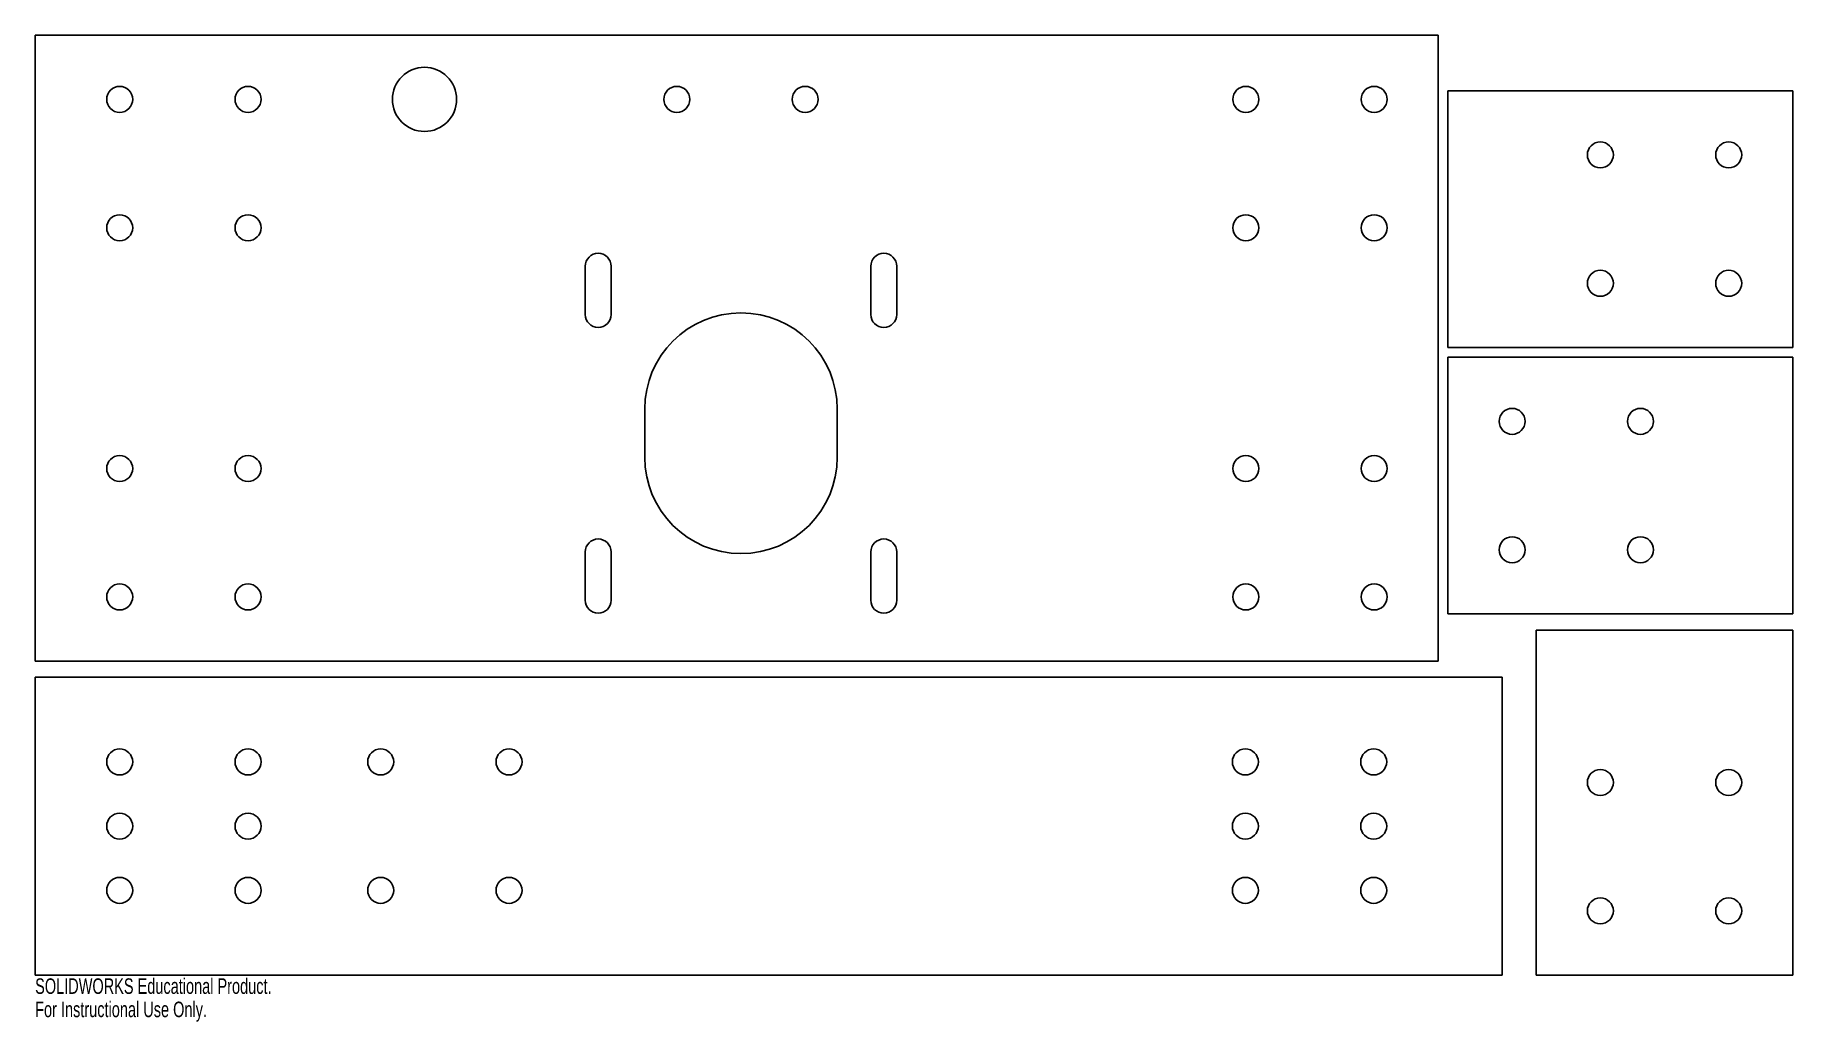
# Model space of a CAD drawing. Header units: millimetres. Extents: x -457 to 91, y -167 to 140.
import ezdxf

# ---------------------------------------------------------------- set-up
doc = ezdxf.new("R2010")
doc.units = ezdxf.units.MM
doc.styles.add('SLDTEXTSTYLE0', font='TXT', dxfattribs={"width": 0.7})

msp = doc.modelspace()

# ---------------------------------------------------------------- linework, layer by layer
at = {"color": 7, "linetype": 'Continuous', "lineweight": 25}
for p, q in [((-457.2, -54.6), (-457.2, 140.4)), ((-457.2, 140.4), (-19.85, 140.4)), ((-19.85, 140.4), (-19.85, -54.6)), ((-16.85, 43.1), (-16.85, 123.1)), ((-16.85, 123.1), (90.65, 123.1)), ((90.65, 123.1), (90.65, 43.1)), ((-285.75, 53.4), (-285.75, 68.4)), ((-277.65, 68.4), (-277.65, 53.4)), ((-196.75, 53.4), (-196.75, 68.4)), ((-188.65, 68.4), (-188.65, 53.4)), ((90.65, 43.1), (-16.85, 43.1)), ((-16.85, 40.1), (90.65, 40.1)), ((-16.85, -39.9), (-16.85, 40.1)), ((90.65, 40.1), (90.65, -39.9)), ((-267.2, 8.9), (-267.2, 23.9)), ((-207.2, 23.9), (-207.2, 8.9)), ((-285.75, -35.6), (-285.75, -20.6)), ((-277.65, -20.6), (-277.65, -35.6)), ((-196.75, -35.6), (-196.75, -20.6)), ((-188.65, -20.6), (-188.65, -35.6)), ((90.65, -39.9), (-16.85, -39.9)), ((10.65, -152.4), (10.65, -44.9)), ((10.65, -44.9), (90.65, -44.9)), ((90.65, -44.9), (90.65, -152.4)), ((-19.85, -54.6), (-457.2, -54.6)), ((-457.2, -59.6), (-457.2, -152.4)), ((0, -59.6), (-457.2, -59.6)), ((0, -152.4), (0, -59.6)), ((-457.2, -152.4), (0, -152.4)), ((90.65, -152.4), (10.65, -152.4))]:
    msp.add_line(p, q, dxfattribs=at)
for centre, radius in [((-335.85, 120.4), 10), ((-430.85, 120.4), 4.05), ((-390.85, 120.4), 4.05), ((-257.2, 120.4), 4.05), ((-217.2, 120.4), 4.05), ((-79.85, 120.4), 4.05), ((-39.85, 120.4), 4.05), ((30.65, 103.1), 4.05), ((70.65, 103.1), 4.05), ((-430.85, 80.4), 4.05), ((-390.85, 80.4), 4.05), ((-79.85, 80.4), 4.05), ((-39.85, 80.4), 4.05), ((30.65, 63.1), 4.05), ((70.65, 63.1), 4.05), ((3.15, 20.1), 4.05), ((43.15, 20.1), 4.05), ((-430.85, 5.4), 4.05), ((-390.85, 5.4), 4.05), ((-79.85, 5.4), 4.05), ((-39.85, 5.4), 4.05), ((3.15, -19.9), 4.05), ((43.15, -19.9), 4.05), ((-430.85, -34.6), 4.05), ((-390.85, -34.6), 4.05), ((-79.85, -34.6), 4.05), ((-39.85, -34.6), 4.05), ((-430.85, -86), 4.05), ((-390.85, -86), 4.05), ((-349.5, -86), 4.05), ((-309.5, -86), 4.05), ((-80, -86), 4.05), ((-40, -86), 4.05), ((30.65, -92.4), 4.05), ((70.65, -92.4), 4.05), ((-430.85, -106), 4.05), ((-390.85, -106), 4.05), ((-80, -106), 4.05), ((-40, -106), 4.05), ((-430.85, -126), 4.05), ((-390.85, -126), 4.05), ((-349.5, -126), 4.05), ((-309.5, -126), 4.05), ((-80, -126), 4.05), ((-40, -126), 4.05), ((30.65, -132.4), 4.05), ((70.65, -132.4), 4.05)]:
    msp.add_circle(centre, radius, dxfattribs=at)
for centre, radius, start, end in [((-281.7, 68.4), 4.05, 0, 180), ((-192.7, 68.4), 4.05, 0, 180), ((-281.7, 53.4), 4.05, 180, 0), ((-237.2, 23.9), 30, 0, 180), ((-192.7, 53.4), 4.05, 180, 0), ((-237.2, 8.9), 30, 180, 0), ((-281.7, -20.6), 4.05, 0, 180), ((-192.7, -20.6), 4.05, 0, 180), ((-281.7, -35.6), 4.05, 180, 0), ((-192.7, -35.6), 4.05, 180, 0)]:
    msp.add_arc(centre, radius, start, end, dxfattribs=at)

# ---------------------------------------------------------------- texts
at = {"color": 7, "linetype": 'Continuous', "char_height": 4.8336, "attachment_point": 1, "style": 'SLDTEXTSTYLE0'}
for s, insert in [('SOLIDWORKS Educational Product.', (-457.2, -153.42)), ('For Instructional Use Only.', (-457.2, -160.67))]:
    msp.add_mtext(s, dxfattribs=dict(at, insert=insert))

doc.saveas('drawing.dxf')
